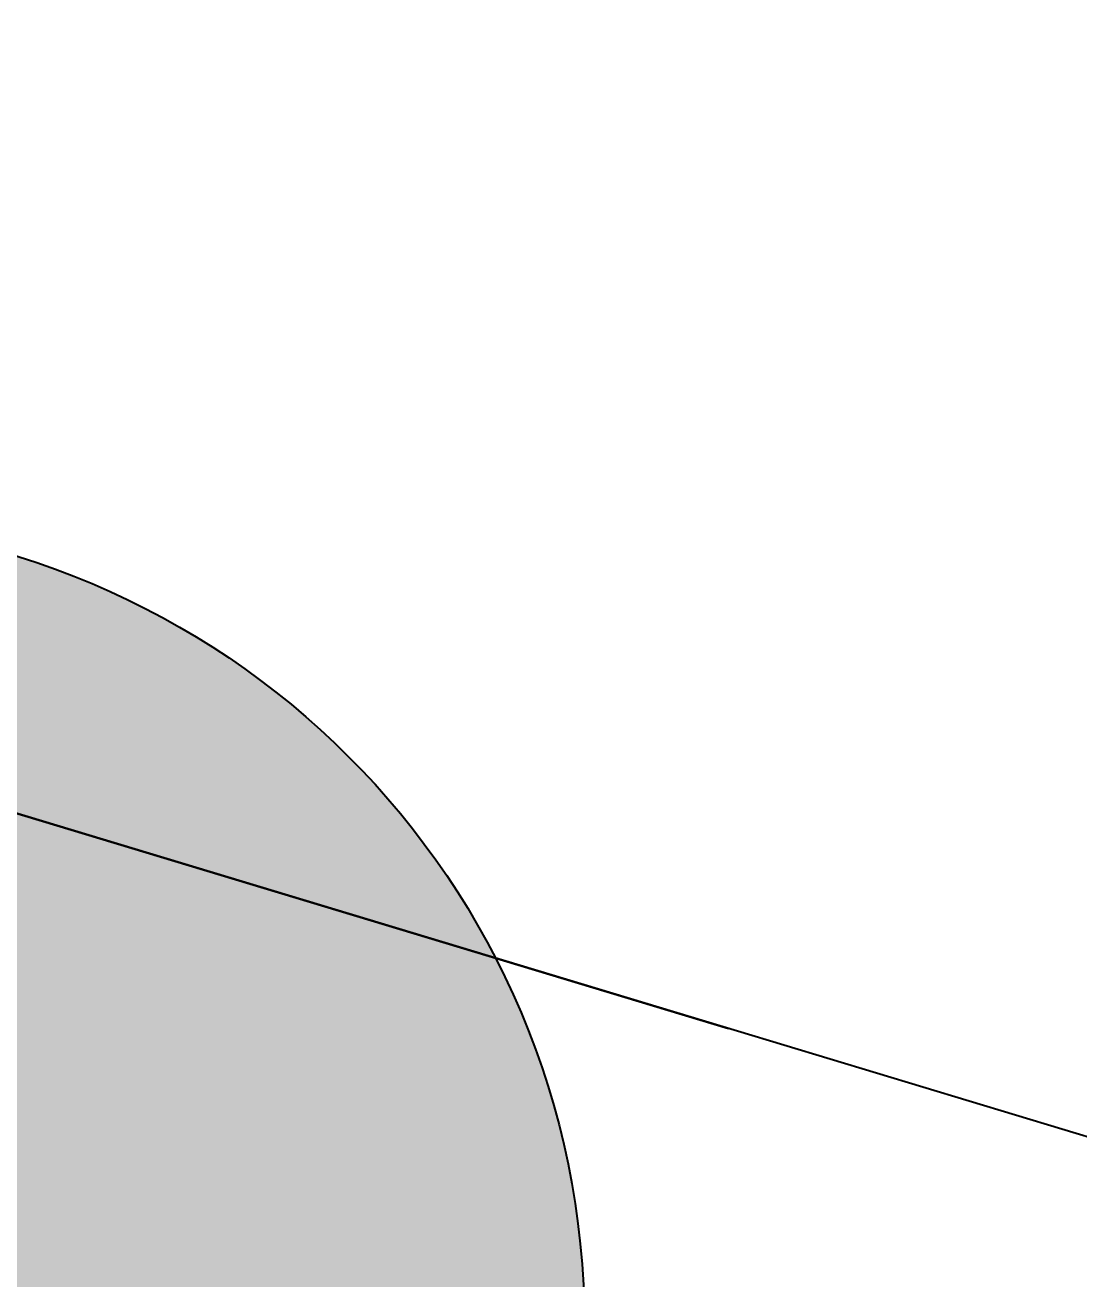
# Model space of a CAD drawing. Extents: x 380192 to 391966, y 6058532 to 6064394.
# Drawn here: x 389585.35 to 389599.74, y 6060952.91 to 6060970.04 of the extents above; entities that cross this region are included whole.
import ezdxf
from ezdxf.enums import TextEntityAlignment as Align

# ---------------------------------------------------------------- set-up
doc = ezdxf.new("R2010")
doc.units = 0
doc.header["$LTSCALE"] = 5
doc.linetypes.add('foc-ACCESSROAD', pattern=[3.75, 2.5, -1.25])
for name, color, linetype in [('AS-UNDERLAY-H', 141, 'Continuous'), ('C-RW', 13, 'Continuous'), ('CG-NOTES', 7, 'Continuous'), ('F-AR', 190, 'foc-ACCESSROAD')]:
    doc.layers.add(name, color=color, linetype=linetype)
doc.styles.add('80L', font='ARIALN.TTF', dxfattribs={"height": 10})

# ---------------------------------------------------------------- blocks, each defined once
blk = doc.blocks.new('*U456')
at = {"layer": 'AS-UNDERLAY-H'}
h = blk.add_hatch(color=256, dxfattribs=at)
h.dxf.hatch_style = 1
edge = h.paths.add_edge_path()
edge.add_arc((0, 0), 11, 0, 360)
at = {"layer": 'CG-NOTES', "color": 182}
blk.add_circle((0, 0), 11, dxfattribs=at)
at = {"color": 182, "style": '80L'}
blk.add_attdef('#', text='', height=10, dxfattribs=at).set_placement((0, 0), align=Align.MIDDLE_CENTER)

msp = doc.modelspace()

# ---------------------------------------------------------------- linework, layer by layer
at = {"layer": 'C-RW', "flags": 128}
msp.add_lwpolyline([(390470.977, 6061680.483), (390053.396, 6061319.298), (389695.897, 6061006.102), (389667.686, 6061007.965), (389605.211, 6060953.233), (389224.019, 6061068.409)], dxfattribs=at)
at = {"layer": 'F-AR', "flags": 128}
msp.add_lwpolyline([(389224.019, 6061068.409), (389684.206, 6060929.364), (389666.481, 6060913.835), (389223.53, 6061047.672)], dxfattribs=at)

# ---------------------------------------------------------------- block references
at = {"layer": 'CG-NOTES', "xscale": 1.000775450743923, "yscale": 1.000775450743923, "zscale": 1.000775450743923}
msp.add_blockref('*U456', (389581.981, 6060952.264, 923.316), dxfattribs=at).add_auto_attribs({'#': '205'})

doc.saveas('drawing.dxf')
